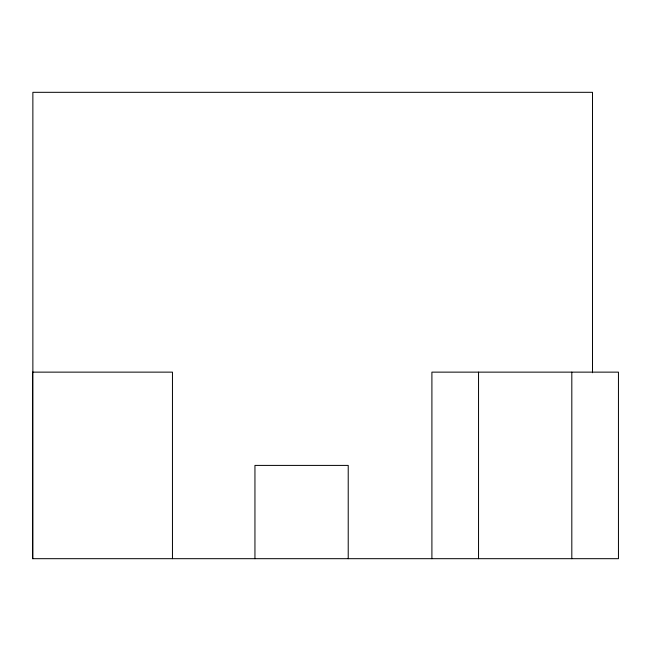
<?xml version="1.0" encoding="UTF-8"?>
<svg xmlns="http://www.w3.org/2000/svg" width="651" height="651" viewBox="0 0 651 651"><rect width="100%" height="100%" fill="white"/><g stroke="black" fill="none" stroke-linecap="round" stroke-linejoin="round"><path stroke-width="0.98" d="M592.491 372.746L592.491 92.32L32.867 92.32L32.867 558.68M571.814 372.136L571.814 558.68M478.542 372.136L478.542 558.68M431.906 558.68L431.906 372.136L618.45 372.136L618.45 558.68L32.55 558.68L32.55 372.136L172.458 372.136L172.458 558.68M348.22 558.68L348.22 465.408L254.948 465.408L254.948 558.68"/></g></svg>
